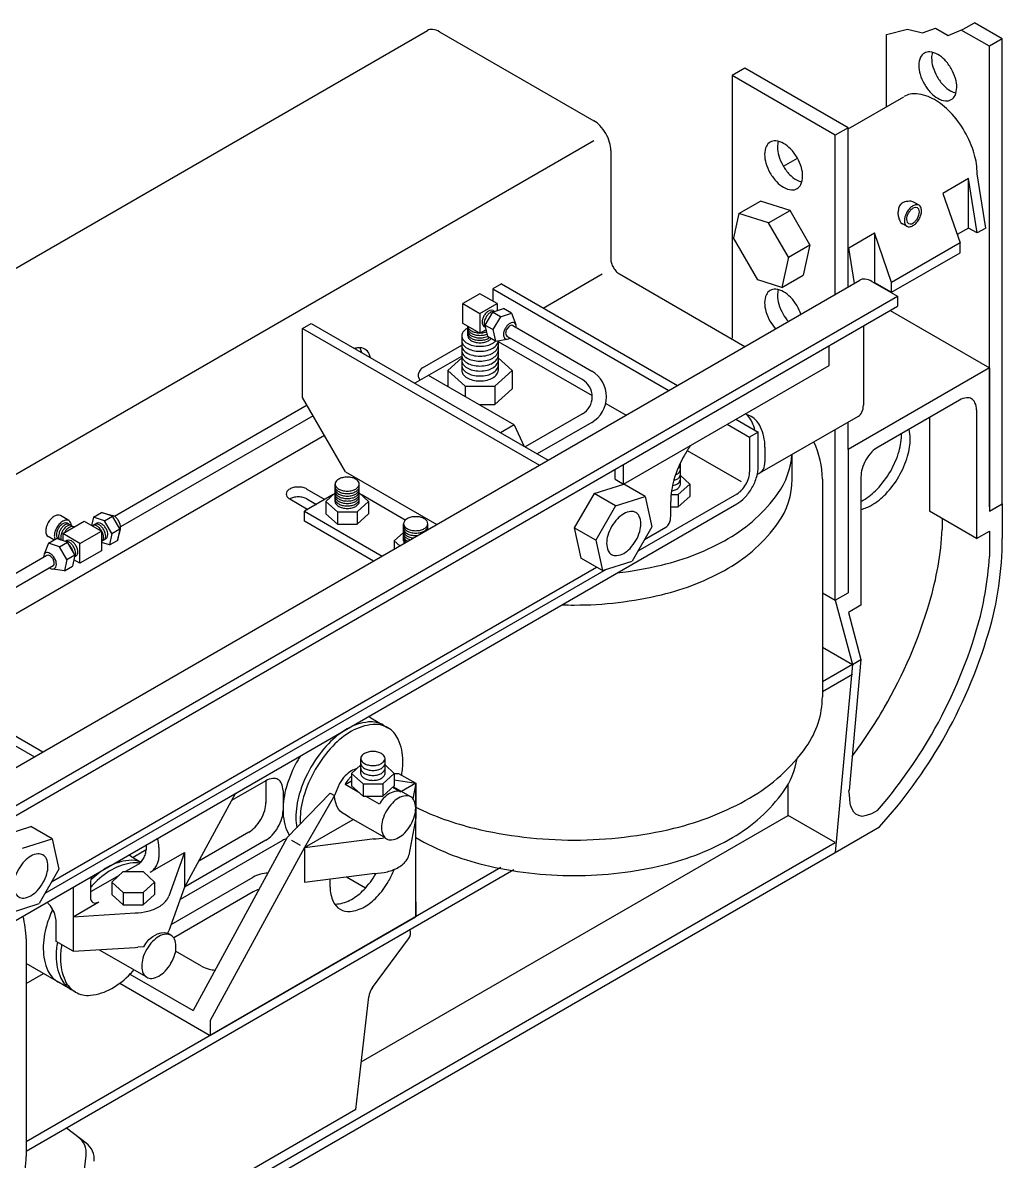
# Model space of a CAD drawing. Header units: feet. Extents: x 3 to 126, y 7 to 91.
# Drawn here: x 71.32 to 96.09, y 61.91 to 90.7 of the extents above; entities that cross this region are included whole.
import ezdxf

# ---------------------------------------------------------------- set-up
doc = ezdxf.new("R2010")
doc.units = ezdxf.units.FT
doc.header["$LTSCALE"] = 3
doc.header["$MEASUREMENT"] = 0
doc.layers.add('NOTES', color=1, linetype='CONTINUOUS')
doc.layers.add('SUSPENSION', color=3, linetype='CONTINUOUS')

msp = doc.modelspace()

# ---------------------------------------------------------------- linework, layer by layer
at = {"layer": 'NOTES'}
for p, q in [((83.715, 83.039), (85.707, 81.889)), ((83.562, 82.774), (85.47, 81.672)), ((78.509, 81.023), (73.642, 78.213)), ((78.662, 80.758), (73.795, 77.948)), ((85.47, 80.806), (84.022, 79.97)), ((85.707, 80.59), (84.329, 79.794)), ((71.933, 77.226), (67.58, 74.713)), ((72.086, 76.961), (67.886, 74.537))]:
    msp.add_line(p, q, dxfattribs=at)
for points in [[(83.562, 82.95), (83.538, 82.894, 0.072341), (83.53, 82.844, 0.106617), (83.54, 82.798), (83.562, 82.774)], [(83.715, 83.039), (83.684, 83.046, 0.106617), (83.639, 83.031, 0.072341), (83.599, 83), (83.562, 82.95)], [(72.086, 77.138), (72.049, 77.188, 0.072341), (72.009, 77.219, 0.106617), (71.964, 77.233), (71.933, 77.226)], [(72.086, 76.961), (72.108, 76.985, 0.106617), (72.118, 77.031, 0.072341), (72.11, 77.081), (72.086, 77.138)]]:
    msp.add_lwpolyline(points, format="xyb", dxfattribs=at)
for centre, radius in [((85.332, 81.239), 0.75), ((85.22, 81.239), 0.5)]:
    msp.add_arc(centre, radius, 300, 60, dxfattribs=at)
at = {"layer": 'SUSPENSION'}
for p, q in [((95.1, 90.531), (95.384, 90.695)), ((96.088, 90.289), (95.384, 90.695)), ((53.408, 74.249), (81.554, 90.499)), ((81.86, 90.469), (85.757, 88.219)), ((93.165, 90.399), (93.693, 90.531)), ((93.165, 88.576), (93.165, 90.399)), ((93.693, 90.531), (94.072, 90.438)), ((94.072, 90.438), (94.397, 90.562)), ((94.397, 90.562), (94.722, 90.375)), ((94.722, 90.375), (95.1, 90.531)), ((95.763, 90.101), (95.053, 90.512)), ((96.088, 90.289), (95.763, 90.101)), ((95.763, 78.453), (95.763, 90.101)), ((96.088, 78.531), (96.088, 90.289)), ((89.58, 89.546), (89.255, 89.359)), ((92.191, 88.039), (89.58, 89.546)), ((91.866, 87.851), (89.255, 89.359)), ((89.255, 89.359), (89.255, 82.719)), ((92.191, 88.013), (93.599, 88.826)), ((92.191, 88.039), (91.866, 87.851)), ((91.866, 83.828), (91.866, 87.851)), ((92.191, 84.015), (92.191, 88.039)), ((58.369, 71.906), (85.757, 87.719)), ((86.19, 87.469), (86.19, 84.719)), ((90.553, 87.068), (90.908, 87.272)), ((95.238, 86.755), (94.588, 86.38)), ((95.454, 85.38), (95.238, 86.755)), ((95.238, 85.505), (95.238, 86.755)), ((95.671, 85.505), (95.454, 86.88)), ((94.588, 86.38), (95.021, 85.13)), ((89.43, 85.875), (89.972, 86.188)), ((90.722, 85.948), (89.972, 86.188)), ((93.984, 86.082), (93.875, 86.145)), ((89.43, 85.875), (89.295, 85.254)), ((90.181, 85.636), (89.43, 85.875)), ((90.181, 85.636), (90.722, 85.948)), ((91.222, 85.082), (90.722, 85.948)), ((90.681, 84.77), (90.181, 85.636)), ((93.678, 85.552), (93.569, 85.614)), ((95.238, 85.505), (94.949, 85.338)), ((95.454, 85.38), (95.238, 85.505)), ((95.671, 85.505), (95.454, 85.38)), ((89.907, 84.193), (89.295, 85.254)), ((92.207, 85.005), (92.856, 85.38)), ((93.289, 84.13), (92.856, 85.38)), ((92.856, 85.38), (92.856, 84.13)), ((90.681, 84.77), (91.222, 85.082)), ((91.222, 85.082), (91.054, 84.312)), ((92.348, 84.106), (92.207, 85.005)), ((95.021, 85.13), (93.289, 84.13)), ((95.021, 84.88), (95.021, 85.13)), ((90.681, 84.77), (90.513, 84)), ((93.289, 83.88), (95.021, 84.88)), ((84.482, 83.482), (85.974, 84.344)), ((86.407, 84.344), (89.583, 82.51)), ((64.342, 67.937), (92.488, 84.187)), ((83.422, 84.094), (83.206, 83.969)), ((83.422, 84.094), (87.875, 81.523)), ((90.513, 84), (89.907, 84.193)), ((90.513, 84), (91.054, 84.312)), ((92.794, 84.156), (93.443, 83.781)), ((92.856, 84.13), (93.289, 83.88)), ((93.289, 83.88), (93.289, 84.13)), ((65.298, 67.531), (93.443, 83.781)), ((82.881, 83.844), (82.448, 83.594)), ((83.314, 83.594), (82.881, 83.844)), ((83.206, 83.969), (83.206, 83.663)), ((83.206, 83.969), (87.658, 81.398)), ((93.443, 83.781), (93.443, 83.531)), ((65.298, 67.281), (93.443, 83.531)), ((82.448, 83.594), (82.881, 83.344)), ((82.448, 83.094), (82.448, 83.594)), ((82.881, 83.344), (83.314, 83.594)), ((83.314, 83.594), (83.314, 83.417)), ((82.881, 83.344), (82.881, 82.844)), ((83.195, 83.379), (83.007, 83.054)), ((83.195, 83.379), (83.476, 83.469)), ((83.398, 83.262), (83.195, 83.379)), ((83.398, 83.262), (83.21, 82.937)), ((83.212, 83.418), (83.249, 83.396)), ((83.398, 83.262), (83.679, 83.352)), ((83.679, 83.352), (83.476, 83.469)), ((83.679, 83.352), (83.786, 83.069)), ((93.25, 83.42), (95.763, 81.969)), ((78.396, 82.969), (78.613, 83.094)), ((78.396, 82.969), (84.387, 79.51)), ((78.396, 81.219), (78.396, 82.969)), ((78.613, 83.094), (84.604, 79.635)), ((82.881, 82.844), (82.448, 83.094)), ((82.575, 82.781), (82.575, 83.021)), ((82.881, 82.844), (83.034, 82.932)), ((82.983, 83.02), (83.02, 82.999)), ((83.21, 82.937), (83.007, 83.054)), ((83.007, 83.054), (83.07, 82.766)), ((83.21, 82.937), (83.273, 82.648)), ((92.577, 83.031), (92.577, 81.031)), ((82.422, 82.781), (82.422, 81.906)), ((83.273, 82.648), (83.07, 82.766)), ((83.273, 82.648), (83.571, 82.697)), ((83.34, 82.651), (83.34, 81.906)), ((83.34, 82.641), (85.719, 81.268)), ((81.427, 81.969), (82.422, 82.543)), ((91.711, 82.031), (91.711, 82.531)), ((82.411, 82.26), (81.234, 81.58)), ((82.069, 81.906), (82.422, 82.227)), ((83.693, 81.906), (83.34, 82.227)), ((83.747, 80.531), (81.582, 81.781)), ((82.069, 81.906), (82.069, 81.5)), ((82.506, 81.509), (82.069, 81.906)), ((83.256, 81.509), (83.693, 81.906)), ((83.693, 81.906), (83.693, 81.438)), ((86.515, 79.031), (91.711, 82.031)), ((95.763, 81.969), (92.191, 79.906)), ((95.763, 81.969), (95.763, 78.344)), ((82.506, 81.509), (83.256, 81.509)), ((82.506, 81.509), (82.506, 81.248)), ((83.256, 81.509), (83.256, 81.04)), ((79.479, 79.344), (78.396, 81.219)), ((83.256, 81.04), (83.693, 81.438)), ((82.866, 81.04), (83.256, 81.04)), ((86.063, 81.069), (86.576, 80.773)), ((95.005, 81.156), (92.948, 79.969)), ((95.438, 80.906), (95.438, 77.656)), ((89.353, 80.67), (89.917, 80.344)), ((89.96, 79.313), (92.451, 80.751)), ((92.191, 79.906), (92.191, 80.601)), ((94.248, 80.719), (94.248, 78.344)), ((83.747, 80.531), (83.399, 80.33)), ((83.747, 80.531), (83.995, 79.986)), ((89.136, 80.545), (89.701, 80.219)), ((89.917, 80.344), (89.701, 80.219)), ((89.917, 79.469), (89.917, 80.344)), ((91.866, 76.094), (91.866, 80.413)), ((78.949, 80.261), (68.46, 74.205)), ((89.701, 80.219), (89.701, 79.344)), ((88.123, 79.88), (89.484, 79.094)), ((90.088, 79.969), (90.088, 79.594)), ((90.774, 79.156), (90.774, 79.783)), ((92.191, 79.906), (92.191, 76.281)), ((86.515, 79.031), (86.515, 79.531)), ((87.95, 79.031), (87.95, 79.569)), ((79.479, 79.344), (81.789, 78.01)), ((86.299, 79.156), (86.299, 79.406)), ((86.299, 79.156), (86.515, 79.031)), ((88.185, 79.031), (87.95, 79.245)), ((91.539, 79.156), (91.539, 73.656)), ((92.515, 79.219), (92.515, 75.969)), ((78.505, 78.906), (78.961, 78.643)), ((79.219, 78.594), (79.219, 79.031)), ((79.831, 78.594), (79.831, 79.031)), ((85.767, 78.792), (86.518, 79.031)), ((87.059, 78.719), (86.518, 79.031)), ((87.894, 78.766), (88.185, 79.031)), ((88.185, 79.031), (88.185, 78.719)), ((78.071, 78.656), (78.528, 78.393)), ((78.505, 78.656), (78.744, 78.518)), ((78.984, 78.594), (79.219, 78.808)), ((79.275, 78.329), (78.984, 78.594)), ((78.984, 78.594), (78.984, 78.281)), ((79.775, 78.329), (80.066, 78.594)), ((80.066, 78.594), (79.831, 78.808)), ((80.066, 78.594), (80.066, 78.281)), ((85.767, 78.792), (85.267, 77.926)), ((86.308, 78.479), (85.767, 78.792)), ((86.308, 78.479), (87.059, 78.719)), ((89.376, 78.781), (86.873, 77.336)), ((87.059, 78.719), (87.227, 77.949)), ((87.706, 78.219), (87.706, 78.594)), ((87.714, 78.766), (87.894, 78.766)), ((87.894, 78.766), (87.894, 78.454)), ((87.894, 78.454), (88.185, 78.719)), ((73.105, 78.195), (73.308, 78.312)), ((73.59, 78.223), (73.308, 78.312)), ((73.308, 78.312), (73.588, 78.237)), ((79.275, 78.329), (79.275, 78.016)), ((79.275, 78.329), (79.775, 78.329)), ((79.775, 78.329), (79.775, 78.016)), ((86.308, 78.479), (85.808, 77.613)), ((87.706, 78.454), (87.894, 78.454)), ((95.438, 77.656), (94.248, 78.344)), ((95.763, 78.344), (96.088, 78.531)), ((96.088, 78.531), (96.088, 77.656)), ((72.487, 78.109), (72.271, 78.234)), ((72.334, 77.781), (72.875, 78.094)), ((72.449, 78.043), (72.618, 77.945)), ((72.875, 78.094), (73.308, 77.844)), ((73.105, 78.195), (73.06, 77.987)), ((73.194, 78.043), (73.079, 77.976)), ((73.387, 78.106), (73.105, 78.195)), ((73.387, 78.106), (73.59, 78.223)), ((73.574, 77.781), (73.387, 78.106)), ((73.777, 77.898), (73.59, 78.223)), ((79.275, 78.016), (78.984, 78.281)), ((79.275, 78.016), (79.775, 78.016)), ((79.775, 78.016), (80.066, 78.281)), ((80.951, 77.594), (80.951, 78.031)), ((81.563, 77.879), (81.563, 78.031)), ((94.572, 78.156), (94.572, 77.89)), ((72.767, 77.531), (72.334, 77.781)), ((72.334, 77.781), (72.334, 77.604)), ((72.767, 77.531), (73.308, 77.844)), ((73.308, 77.844), (73.308, 77.344)), ((73.574, 77.781), (73.511, 77.492)), ((73.574, 77.781), (73.777, 77.898)), ((73.777, 77.898), (73.714, 77.609)), ((73.714, 77.609), (73.79, 77.895)), ((80.716, 77.594), (80.951, 77.808)), ((85.267, 77.926), (85.435, 77.156)), ((85.808, 77.613), (85.267, 77.926)), ((87.227, 77.949), (86.727, 77.083)), ((87.041, 77.628), (87.582, 77.94)), ((95.438, 77.656), (95.763, 77.844)), ((95.763, 77.844), (95.763, 77.202)), ((71.969, 77.539), (71.862, 77.257)), ((72.108, 77.621), (71.964, 77.704)), ((71.969, 77.539), (72.172, 77.656)), ((72.25, 77.449), (71.969, 77.539)), ((72.453, 77.567), (72.172, 77.656)), ((72.196, 77.67), (72.281, 77.621)), ((72.25, 77.449), (72.453, 77.567)), ((72.438, 77.125), (72.25, 77.449)), ((72.436, 77.605), (72.399, 77.584)), ((72.641, 77.242), (72.453, 77.567)), ((72.767, 77.031), (72.767, 77.531)), ((73.423, 77.645), (73.308, 77.579)), ((73.511, 77.492), (73.308, 77.557)), ((73.511, 77.492), (73.714, 77.609)), ((80.716, 77.594), (80.716, 77.39)), ((80.853, 77.469), (80.716, 77.594)), ((85.808, 77.613), (85.976, 76.844)), ((72.438, 77.125), (72.641, 77.242)), ((72.641, 77.242), (72.578, 76.953)), ((72.665, 77.207), (72.628, 77.186)), ((73.308, 77.344), (72.767, 77.031)), ((85.976, 76.844), (85.435, 77.156)), ((86.075, 76.875), (71.88, 68.68)), ((72.048, 68.972), (85.83, 76.928)), ((72.375, 76.836), (72.077, 76.885)), ((72.438, 77.125), (72.375, 76.836)), ((72.375, 76.836), (72.578, 76.953)), ((72.767, 77.031), (72.614, 77.12)), ((85.976, 76.844), (86.727, 77.083)), ((91.539, 76.282), (91.866, 76.094)), ((91.866, 76.094), (92.191, 76.281)), ((91.866, 76.094), (92.299, 74.469)), ((65.839, 75.719), (71.83, 72.26)), ((92.515, 75.969), (92.198, 75.785)), ((92.198, 75.785), (92.515, 74.594)), ((65.622, 75.594), (71.613, 72.135)), ((91.539, 74.907), (92.299, 74.469)), ((92.515, 74.594), (92.214, 71.284)), ((92.299, 74.469), (92.515, 74.594)), ((92.299, 74.469), (91.539, 74.03)), ((92.299, 74.469), (91.866, 69.719)), ((92.299, 74.219), (91.539, 73.78)), ((80.119, 73.122), (80.063, 73.154)), ((80.119, 73.122), (80.063, 73.154)), ((80.119, 73.122), (80.552, 72.872)), ((79.868, 71.719), (79.868, 72.094)), ((80.481, 71.719), (80.481, 72.094)), ((79.633, 71.719), (79.868, 71.933)), ((79.633, 71.719), (79.633, 71.406)), ((79.925, 71.454), (79.633, 71.719)), ((80.425, 71.454), (80.716, 71.719)), ((80.716, 71.719), (80.481, 71.933)), ((80.716, 71.719), (80.824, 71.719)), ((80.716, 71.719), (80.716, 71.406)), ((80.824, 71.719), (81.257, 71.469)), ((77.468, 71.531), (76.602, 71.031)), ((77.468, 71.531), (77.468, 70.977)), ((79.327, 71.458), (79.2, 71.156)), ((79.471, 71.438), (79.633, 71.531)), ((79.821, 71.235), (79.471, 71.438)), ((79.925, 71.141), (79.633, 71.406)), ((79.925, 71.454), (80.425, 71.454)), ((79.925, 71.454), (79.925, 71.141)), ((80.425, 71.454), (80.425, 71.141)), ((80.425, 71.141), (80.716, 71.406)), ((80.716, 71.554), (81.257, 71.469)), ((81.257, 71.469), (80.895, 71.26)), ((81.257, 71.469), (81.186, 71.077)), ((81.257, 71.469), (81.257, 70.594)), ((81.257, 68.094), (81.257, 71.469)), ((90.675, 70.656), (90.675, 71.445)), ((76.701, 71.214), (75.411, 68.844)), ((77.901, 71.281), (77.901, 70.781)), ((79.092, 71.219), (78.01, 70.094)), ((79.2, 71.156), (78.443, 69.844)), ((79.092, 71.219), (79.2, 71.156)), ((79.925, 71.141), (80.425, 71.141)), ((80.337, 70.938), (79.984, 71.141)), ((80.674, 71.368), (80.878, 71.25)), ((81.13, 71.124), (80.687, 71.38)), ((81.13, 71.124), (80.687, 71.38)), ((78.443, 69.844), (79.676, 70.556)), ((80.478, 70.093), (79.676, 70.556)), ((79.881, 64.424), (90.675, 70.656)), ((81.257, 70.594), (81.087, 69.65)), ((90.675, 70.656), (90.675, 70.656)), ((91.866, 69.969), (90.675, 70.656)), ((70.927, 70.184), (71.524, 70.375)), ((72.066, 70.062), (71.524, 70.375)), ((77.035, 70.232), (75.769, 69.501)), ((91.866, 69.719), (92.985, 70.365)), ((61.122, 52.219), (91.866, 69.969)), ((71.315, 69.823), (72.066, 70.062)), ((72.066, 70.062), (72.234, 69.293)), ((77.888, 70.024), (75.298, 68.528)), ((77.468, 70.031), (75.411, 68.844)), ((78.01, 70.094), (75.628, 65.719)), ((78.118, 70.031), (78.118, 70.031)), ((78.118, 70.031), (78.334, 69.906)), ((78.443, 69.844), (80.223, 70.068)), ((61.122, 51.969), (91.866, 69.719)), ((74.437, 69.781), (74.112, 69.594)), ((74.437, 69.906), (74.437, 69.781)), ((74.545, 69.219), (75.411, 69.719)), ((74.762, 69.844), (74.762, 69.594)), ((75.411, 69.719), (75.013, 68.615)), ((75.411, 69.719), (75.411, 68.844)), ((78.443, 69.844), (76.061, 65.469)), ((78.443, 69.844), (78.443, 68.969)), ((74.221, 69.406), (73.922, 69.234)), ((74.057, 69.622), (74.001, 69.654)), ((74.057, 69.622), (74.308, 69.477)), ((83.406, 69.335), (71.404, 62.405)), ((83.741, 69.278), (71.404, 62.155)), ((72.234, 69.293), (71.734, 68.427)), ((73.759, 69.14), (73.03, 68.719)), ((73.571, 68.969), (73.862, 69.234)), ((73.862, 69.234), (74.362, 69.234)), ((74.654, 68.969), (74.362, 69.234)), ((75.07, 67.896), (77.144, 69.094)), ((78.443, 68.969), (80.223, 69.193)), ((79.509, 69.103), (79.99, 68.825)), ((72.597, 68.844), (72.597, 67.219)), ((73.03, 68.844), (73.03, 68.594)), ((73.571, 68.969), (73.571, 68.656)), ((73.862, 68.704), (73.571, 68.969)), ((74.362, 68.704), (74.654, 68.969)), ((74.654, 68.969), (74.654, 68.656)), ((75.411, 68.844), (75.013, 67.74)), ((79.092, 68.844), (79.092, 69.051)), ((73.862, 68.391), (73.571, 68.656)), ((73.862, 68.704), (74.362, 68.704)), ((73.862, 68.704), (73.862, 68.391)), ((74.362, 68.704), (74.362, 68.391)), ((74.362, 68.391), (74.654, 68.656)), ((77.144, 68.719), (75.137, 67.56)), ((70.983, 68.187), (71.734, 68.427)), ((72.597, 68.094), (73.246, 68.469)), ((73.862, 68.391), (74.362, 68.391)), ((81.257, 68.469), (81.257, 68.094)), ((72.164, 67.469), (72.164, 67.969)), ((72.597, 68.094), (74.165, 68.189)), ((76.061, 65.094), (81.257, 68.094)), ((75.068, 67.624), (74.982, 67.674)), ((71.404, 67.531), (71.404, 62.031)), ((72.597, 67.219), (72.164, 67.469)), ((80.166, 66.307), (81.078, 67.536)), ((72.597, 67.219), (74.165, 67.314)), ((74.456, 66.563), (73.265, 67.251)), ((74.165, 67.314), (74.232, 67.323)), ((74.381, 67.331), (74.232, 67.323)), ((75.844, 66.844), (75.185, 67.225)), ((72.221, 66.439), (71.404, 66.911)), ((71.404, 66.405), (71.842, 66.658)), ((74.031, 66.641), (75.628, 65.719)), ((72.653, 66.19), (72.22, 66.44)), ((73.774, 66.414), (76.061, 65.094)), ((79.742, 63.219), (80.07, 66.066)), ((76.061, 65.469), (76.061, 65.094)), ((79.742, 63.219), (72.813, 59.219)), ((72.926, 62.371), (72.424, 62.744)), ((72.613, 59.368), (72.924, 62.061))]:
    msp.add_line(p, q, dxfattribs=at)
for points in [[(81.86, 90.469, 0.106617), (81.681, 90.526, 0.156851), (81.554, 90.499, 0.156851)], [(94.323, 89.948, 0.073411), (94.302, 89.805, 0.072341), (94.334, 89.584, 0.058752), (94.442, 89.331, 0.058752)], [(94.442, 89.331, 0.058752), (94.607, 89.111, 0.072341), (94.782, 88.973, 0.073411), (94.917, 88.919, 0.156851)], [(95.454, 86.88, 0.072341), (95.382, 87.378, 0.058752), (95.137, 87.947, 0.058752), (94.767, 88.443, 0.072341), (94.372, 88.755, 0.106617), (93.923, 88.899, 0.156851), (93.606, 88.83, 0.156851)], [(86.19, 87.469, 0.072341), (86.161, 87.668, 0.058752), (86.064, 87.896, 0.058752), (85.916, 88.094, 0.072341), (85.757, 88.219, 0.106617)], [(90.426, 87.698, 0.073411), (90.405, 87.555, 0.072341), (90.437, 87.334, 0.058752), (90.545, 87.081, 0.058752)], [(90.545, 87.081, 0.058752), (90.71, 86.861, 0.072341), (90.885, 86.723, 0.073411), (91.02, 86.669, 0.156851)], [(86.19, 84.719, 0.072341), (86.205, 84.619, 0.058752), (86.254, 84.505, 0.058752)], [(86.254, 84.505, 0.058752), (86.328, 84.406, 0.072341), (86.407, 84.344, 0.106617)], [(92.794, 84.156, 0.106617), (92.615, 84.214, 0.156851), (92.488, 84.187, 0.156851)], [(90.996, 83.325, 0.049476), (90.9, 83.536, 0.058752), (90.736, 83.756, 0.072341), (90.56, 83.895, 0.106617), (90.361, 83.959, 0.156851), (90.221, 83.929, 0.156851), (90.124, 83.822, 0.106617), (90.08, 83.617, 0.072341), (90.112, 83.396, 0.058752), (90.221, 83.144, 0.058752)], [(90.426, 83.948, 0.073411), (90.405, 83.805, 0.072341), (90.437, 83.584, 0.058752), (90.545, 83.331, 0.058752)], [(82.983, 83.285, 0.058752), (82.946, 83.2, 0.072341), (82.935, 83.125, 0.106617), (82.95, 83.056), (82.983, 83.02)], [(83.212, 83.418), (83.165, 83.428, 0.106617), (83.097, 83.406, 0.072341), (83.038, 83.359, 0.058752), (82.983, 83.285, 0.058752)], [(83.037, 83.254, 0.058752), (83, 83.169, 0.072341), (82.989, 83.094, 0.106617), (83.004, 83.025), (83.017, 83.011)], [(83.238, 83.393), (83.219, 83.397, 0.106617), (83.152, 83.375, 0.072341), (83.092, 83.328, 0.058752), (83.037, 83.254, 0.058752)], [(90.545, 83.331, 0.049476), (90.68, 83.143, 0.072341)], [(82.575, 82.979, 0.010101), (82.556, 82.969, 0.106617), (82.451, 82.874, 0.156851), (82.422, 82.781, 0.156851), (82.451, 82.689, 0.106617), (82.556, 82.594, 0.072341), (82.697, 82.538, 0.058752), (82.881, 82.516, 0.058752), (83.065, 82.538, 0.072341), (83.206, 82.594, 0.065377), (83.275, 82.647, 0.156851)], [(82.575, 83.02, 0.13017), (82.595, 82.969, 0.106617), (82.664, 82.906, 0.072341), (82.758, 82.869, 0.049654), (82.862, 82.855, 0.009072)], [(82.575, 82.969, 0.156851), (82.595, 82.907, 0.106617), (82.664, 82.844, 0.072341), (82.758, 82.806, 0.058752), (82.881, 82.792, 0.058752), (83.004, 82.806, 0.040469), (83.058, 82.824, 0.106617)], [(82.575, 82.906, 0.156851), (82.595, 82.844, 0.106617), (82.664, 82.781, 0.072341), (82.758, 82.744, 0.058752), (82.881, 82.729, 0.058752), (83.004, 82.744, 0.05021), (83.07, 82.767, 0.106617)], [(83.801, 82.989, 0.010101), (83.801, 83, 0.106617), (83.786, 83.069, 0.156851), (83.754, 83.105, 0.156851), (83.706, 83.115, 0.106617), (83.639, 83.094, 0.072341), (83.579, 83.047, 0.058752), (83.524, 82.973, 0.058752), (83.487, 82.887, 0.072341), (83.476, 82.813, 0.106617), (83.491, 82.743, 0.156851), (83.524, 82.707, 0.156851), (83.571, 82.697, 0.106617), (83.639, 82.719, 0.010101), (83.648, 82.724, 0.058752)], [(90.221, 83.144, 0.049476), (90.356, 82.956, 0.072341)], [(82.422, 82.656, 0.156851), (82.451, 82.564, 0.106617), (82.556, 82.469, 0.072341), (82.697, 82.413, 0.058752), (82.881, 82.391, 0.058752), (83.065, 82.413, 0.072341), (83.206, 82.469, 0.106617), (83.31, 82.564, 0.156851), (83.34, 82.656, 0.156851)], [(82.575, 82.844, 0.156851), (82.595, 82.782, 0.106617), (82.664, 82.719, 0.072341), (82.758, 82.681, 0.058752), (82.881, 82.667, 0.058752), (83.004, 82.681, 0.072341), (83.097, 82.719, 0.033772), (83.122, 82.736, 0.156851)], [(82.575, 82.781, 0.156851), (82.595, 82.719, 0.106617), (82.664, 82.656, 0.072341), (82.758, 82.619, 0.058752), (82.881, 82.604, 0.058752), (83.004, 82.619, 0.072341), (83.097, 82.656, 0.09695), (83.162, 82.713, 0.156851)], [(82.9, 82.855, 0.049654), (83.004, 82.869, 0.030805), (83.045, 82.882, 0.106617)], [(80.112, 82.228, 0.04545), (80.079, 82.324, 0.156851), (79.97, 82.444, 0.156851), (79.811, 82.478, 0.04545), (79.712, 82.459, 0.072341)], [(79.895, 82.353, 0.04545), (79.862, 82.449, 0.032716), (79.846, 82.48, 0.156851)], [(82.422, 82.531, 0.156851), (82.451, 82.439, 0.106617), (82.556, 82.344, 0.072341), (82.697, 82.288, 0.058752), (82.881, 82.266, 0.058752), (83.065, 82.288, 0.072341), (83.206, 82.344, 0.106617), (83.31, 82.439, 0.156851), (83.34, 82.531, 0.156851)], [(82.422, 82.406, 0.156851), (82.451, 82.314, 0.106617), (82.556, 82.219, 0.072341), (82.697, 82.163, 0.058752), (82.881, 82.141, 0.058752), (83.065, 82.163, 0.072341), (83.206, 82.219, 0.106617), (83.31, 82.314, 0.156851), (83.34, 82.406, 0.156851)], [(82.422, 82.281, 0.156851), (82.451, 82.189, 0.106617), (82.556, 82.094, 0.072341), (82.697, 82.038, 0.058752), (82.881, 82.016, 0.058752), (83.065, 82.038, 0.072341), (83.206, 82.094, 0.106617), (83.31, 82.189, 0.156851), (83.34, 82.281, 0.156851)], [(82.422, 82.156, 0.156851), (82.451, 82.064, 0.106617), (82.556, 81.969, 0.072341), (82.697, 81.913, 0.058752), (82.881, 81.891, 0.058752), (83.065, 81.913, 0.072341), (83.206, 81.969, 0.106617), (83.31, 82.064, 0.156851), (83.34, 82.156, 0.156851)], [(81.351, 81.888), (81.326, 81.831, 0.072341), (81.319, 81.781, 0.106617)], [(81.319, 81.781, 0.072341), (81.326, 81.731), (81.351, 81.675)], [(81.427, 81.969, 0.072341), (81.388, 81.938), (81.351, 81.888)], [(82.422, 82.031, 0.156851), (82.451, 81.939, 0.106617), (82.556, 81.844, 0.072341), (82.697, 81.788, 0.058752), (82.881, 81.766, 0.058752), (83.065, 81.788, 0.072341), (83.206, 81.844, 0.106617), (83.31, 81.939, 0.156851), (83.34, 82.031, 0.156851)], [(82.422, 81.906, 0.156851), (82.451, 81.814, 0.106617), (82.556, 81.719, 0.072341), (82.697, 81.663, 0.058752), (82.881, 81.641, 0.058752), (83.065, 81.663, 0.072341), (83.206, 81.719, 0.106617), (83.31, 81.814, 0.156851), (83.34, 81.906, 0.000107), (83.34, 81.906, 0.106617)], [(82.422, 81.906, 0.156851), (82.451, 81.814, 0.106617), (82.556, 81.719, 0.072341), (82.697, 81.663, 0.058752), (82.881, 81.641, 0.058752), (83.065, 81.663, 0.072341), (83.206, 81.719, 0.106617), (83.31, 81.814, 0.156851), (83.34, 81.906, 0.156851)], [(81.351, 81.675), (81.365, 81.656, 0.072341)], [(95.438, 80.906, 0.106617), (95.399, 81.09, 0.156851), (95.311, 81.187, 0.156851), (95.185, 81.214, 0.106617), (95.005, 81.156, 0.072341)], [(92.451, 80.751, 0.156851), (92.538, 80.847, 0.106617), (92.577, 81.031, 0.072341)], [(90.088, 79.969, 0.106617), (89.978, 80.475, 0.156851), (89.739, 80.74, 0.072714), (89.582, 80.802, 0.106617)], [(89.834, 80.392, 0.045024), (89.762, 80.6, 0.101882), (89.624, 80.79, 0.156851)], [(92.515, 78.392, 0.072803), (92.786, 78.5, 0.072341), (93.142, 78.781, 0.058752), (93.475, 79.227, 0.058752), (93.695, 79.739, 0.072341), (93.76, 80.188, 0.05881), (93.733, 80.422, 0.156851)], [(92.515, 78.596, 0.015283), (92.57, 78.625, 0.072341), (92.925, 78.906, 0.058752), (93.259, 79.352, 0.058752), (93.479, 79.864, 0.072341), (93.544, 80.313, 0.106617)], [(91.539, 79.156, 0.112884), (91.323, 80.1, 0.091558)], [(86.355, 76.787, 0.029913), (87.475, 76.985, 0.072341), (89.16, 77.656, 0.106617), (90.416, 78.795, 0.139985), (90.77, 79.78, 0.156851)], [(88.055, 79.767, 0.058752), (87.786, 79.142, 0.072341), (87.706, 78.594, 0.106617)], [(88.212, 80.011, 0.024948), (88.055, 79.767, 0.058752)], [(92.948, 79.969, 0.072341), (92.79, 79.844, 0.058752), (92.642, 79.646, 0.058752)], [(87.885, 79.423, 0.073349), (87.93, 79.469, 0.156851), (87.95, 79.531, 0.156851)], [(89.376, 78.531, 0.072341), (89.574, 78.687, 0.058752), (89.759, 78.935, 0.058752), (89.881, 79.22, 0.072341), (89.917, 79.469, 0.106617)], [(89.899, 79.29, 0.078716), (89.961, 79.313, 0.156851), (90.048, 79.41, 0.106617), (90.088, 79.594, 0.072341)], [(92.642, 79.646, 0.058752), (92.544, 79.418, 0.072341), (92.515, 79.219, 0.106617)], [(84.956, 75.979, 0.008059), (85.263, 75.974, 0.058752), (87.475, 76.235, 0.072341), (89.16, 76.906, 0.106617), (90.416, 78.045, 0.156851), (90.774, 79.156, 0.049526)], [(87.747, 78.99, 0.009606), (87.767, 78.994, 0.072341), (87.861, 79.031, 0.106617), (87.93, 79.094, 0.156851), (87.95, 79.156, 0.156851)], [(87.78, 79.122, 0.062682), (87.861, 79.156, 0.106617), (87.93, 79.219, 0.156851), (87.95, 79.281, 0.156851)], [(87.825, 79.263, 0.028728), (87.861, 79.281, 0.106617), (87.93, 79.344, 0.156851), (87.95, 79.406, 0.156851)], [(89.376, 78.781, 0.072341), (89.495, 78.875, 0.058752), (89.606, 79.024, 0.058752), (89.679, 79.194, 0.072341), (89.701, 79.344, 0.106617)], [(78.288, 78.958, 0.058752), (78.165, 78.944, 0.072341), (78.071, 78.906, 0.106617), (78.002, 78.843, 0.156851), (77.982, 78.781, 0.156851), (78.002, 78.719, 0.106617), (78.071, 78.656, 0.072341)], [(78.505, 78.906, 0.072341), (78.411, 78.944, 0.058752), (78.288, 78.958, 0.058752)], [(79.219, 78.969, 0.156851), (79.239, 78.907, 0.106617), (79.309, 78.844, 0.072341), (79.402, 78.806, 0.058752), (79.525, 78.792, 0.058752), (79.648, 78.806, 0.072341), (79.742, 78.844, 0.106617), (79.811, 78.907, 0.156851), (79.831, 78.969, 0.156851)], [(79.219, 78.906, 0.156851), (79.239, 78.844, 0.106617), (79.309, 78.781, 0.072341), (79.402, 78.744, 0.058752), (79.525, 78.729, 0.058752), (79.648, 78.744, 0.072341), (79.742, 78.781, 0.106617), (79.811, 78.844, 0.156851), (79.831, 78.906, 0.156851)], [(87.725, 78.861, 0.020445), (87.767, 78.869, 0.072341), (87.861, 78.906, 0.106617), (87.93, 78.969, 0.156851), (87.95, 79.031, 0.156851)], [(78.288, 78.708, 0.058752), (78.165, 78.694, 0.072341), (78.071, 78.656, 0.106617)], [(78.505, 78.656, 0.072341), (78.411, 78.694, 0.058752), (78.288, 78.708, 0.058752)], [(79.219, 78.844, 0.156851), (79.239, 78.782, 0.106617), (79.309, 78.719, 0.072341), (79.402, 78.681, 0.058752), (79.525, 78.667, 0.058752), (79.648, 78.681, 0.072341), (79.742, 78.719, 0.106617), (79.811, 78.782, 0.156851), (79.831, 78.844, 0.156851)], [(79.219, 78.781, 0.156851), (79.239, 78.719, 0.106617), (79.309, 78.656, 0.072341), (79.402, 78.619, 0.058752), (79.525, 78.604, 0.058752), (79.648, 78.619, 0.072341), (79.742, 78.656, 0.106617), (79.811, 78.719, 0.156851), (79.831, 78.781, 0.156851)], [(79.219, 78.719, 0.156851), (79.239, 78.657, 0.106617), (79.309, 78.594, 0.072341), (79.402, 78.556, 0.058752), (79.525, 78.542, 0.058752), (79.648, 78.556, 0.072341), (79.742, 78.594, 0.106617), (79.811, 78.657, 0.156851), (79.831, 78.719, 0.156851)], [(79.219, 78.656, 0.156851), (79.239, 78.594, 0.106617), (79.309, 78.531, 0.072341), (79.402, 78.494, 0.058752), (79.525, 78.479, 0.058752), (79.648, 78.494, 0.072341), (79.742, 78.531, 0.106617), (79.811, 78.594, 0.156851), (79.831, 78.656, 0.156851)], [(79.219, 78.594, 0.156851), (79.239, 78.532, 0.106617), (79.309, 78.469, 0.072341), (79.402, 78.431, 0.058752), (79.525, 78.417, 0.058752), (79.648, 78.431, 0.072341), (79.742, 78.469, 0.106617), (79.811, 78.532, 0.156851), (79.831, 78.594, 0.156851)], [(71.964, 78.057, 0.058752), (71.916, 77.943, 0.072341), (71.901, 77.844, 0.106617), (71.921, 77.752, 0.156851), (71.964, 77.704, 0.156851)], [(72.271, 78.234, 0.156851), (72.207, 78.248, 0.106617), (72.118, 78.219, 0.072341), (72.039, 78.156, 0.058752), (71.964, 78.057, 0.058752)], [(72.55, 77.991, 0.081976), (72.531, 78.061, 0.156851), (72.487, 78.109, 0.156851), (72.424, 78.123, 0.106617), (72.334, 78.094, 0.072341), (72.255, 78.031, 0.058752), (72.181, 77.932, 0.058752)], [(72.449, 78.043), (72.401, 78.053, 0.106617), (72.334, 78.031, 0.072341), (72.275, 77.984, 0.058752), (72.219, 77.91, 0.058752)], [(72.503, 78.011), (72.455, 78.022, 0.106617), (72.388, 78, 0.072341), (72.329, 77.953, 0.058752), (72.273, 77.879, 0.058752)], [(73.369, 77.614), (73.402, 77.65, 0.106617), (73.417, 77.719, 0.072341), (73.406, 77.794, 0.058752), (73.369, 77.879, 0.058752), (73.314, 77.953, 0.072341), (73.254, 78, 0.106617), (73.187, 78.022), (73.139, 78.011)], [(73.423, 77.645), (73.456, 77.681, 0.106617), (73.471, 77.75, 0.072341), (73.46, 77.825, 0.058752), (73.423, 77.91, 0.058752), (73.368, 77.984, 0.072341), (73.308, 78.031, 0.106617), (73.241, 78.053), (73.194, 78.043)], [(73.79, 77.895, 0.063553), (73.795, 77.937, 0.072341), (73.785, 78.012, 0.058752), (73.748, 78.098, 0.058752), (73.692, 78.172, 0.072341), (73.633, 78.219, 0.072194), (73.588, 78.237, 0.156851)], [(87.582, 77.94, 0.153527), (87.666, 78.035, 0.106617), (87.706, 78.219, 0.072339)], [(72.181, 77.932, 0.058752), (72.132, 77.818, 0.072341), (72.118, 77.719, 0.098417), (72.135, 77.633, 0.156851)], [(72.219, 77.91, 0.058752), (72.183, 77.825, 0.072341), (72.172, 77.75, 0.106617), (72.187, 77.681), (72.196, 77.67)], [(72.273, 77.879, 0.058752), (72.237, 77.794, 0.072341), (72.226, 77.719, 0.118306), (72.244, 77.643)], [(72.328, 77.848, 0.058752), (72.291, 77.762, 0.072341), (72.28, 77.687, 0.109445), (72.296, 77.617)], [(72.557, 77.98), (72.51, 77.99, 0.106617), (72.442, 77.969, 0.072341), (72.383, 77.922, 0.058752), (72.328, 77.848, 0.058752)], [(72.382, 77.816, 0.008059), (72.375, 77.805, 0.072341)], [(72.611, 77.949), (72.564, 77.959, 0.106617), (72.496, 77.937, 0.072341), (72.437, 77.891, 0.058752), (72.382, 77.816, 0.058752)], [(73.315, 77.582), (73.348, 77.618, 0.106617), (73.362, 77.687, 0.072341), (73.352, 77.762, 0.058752), (73.315, 77.848, 0.058752), (73.259, 77.922, 0.072341), (73.2, 77.969, 0.106617), (73.133, 77.99), (73.085, 77.98)], [(80.951, 77.969, 0.156851), (80.971, 77.907, 0.106617), (81.041, 77.844, 0.072341), (81.134, 77.806, 0.058752), (81.257, 77.792, 0.058752), (81.38, 77.806, 0.072341), (81.474, 77.844, 0.106617), (81.543, 77.907, 0.156851), (81.563, 77.969, 0.156851)], [(80.951, 77.906, 0.156851), (80.971, 77.844, 0.106617), (81.041, 77.781, 0.072341), (81.134, 77.744, 0.058752), (81.257, 77.729, 0.024065), (81.308, 77.732, 0.072341)], [(80.951, 77.844, 0.156851), (80.971, 77.782, 0.106617), (81.041, 77.719, 0.072341), (81.134, 77.681, 0.031941), (81.201, 77.67, 0.058752)], [(80.951, 77.781, 0.156851), (80.971, 77.719, 0.106617), (81.041, 77.656, 0.061172), (81.119, 77.623, 0.058752)], [(80.951, 77.719, 0.156851), (80.971, 77.657, 0.106617), (81.041, 77.594, 0.011707), (81.055, 77.586, 0.058752)], [(81.559, 77.877, 0.070069), (81.563, 77.906, 0.156851)], [(92.292, 72.147, 0.029833), (93.105, 73.378, 0.058752), (94.25, 76.041, 0.058234), (94.572, 77.89, 0.072341)], [(72.631, 77.198), (72.644, 77.212, 0.106617), (72.659, 77.281, 0.072341), (72.648, 77.356, 0.058752), (72.611, 77.441, 0.058752), (72.556, 77.516, 0.072341), (72.496, 77.562, 0.106617), (72.429, 77.584), (72.411, 77.58)], [(72.665, 77.207), (72.698, 77.243, 0.106617), (72.713, 77.312, 0.072341), (72.702, 77.387, 0.058752), (72.665, 77.473, 0.058752), (72.61, 77.547, 0.072341), (72.551, 77.594, 0.106617), (72.483, 77.615), (72.436, 77.605)], [(72.595, 77.321, 0.003817), (72.594, 77.325, 0.058752), (72.557, 77.41, 0.058752), (72.502, 77.484, 0.003817), (72.499, 77.487, 0.106617)], [(80.951, 77.656, 0.156851), (80.971, 77.594, 0.056902), (81.005, 77.557, 0.072341)], [(80.951, 77.594, 0.145758), (80.968, 77.536, 0.106617)], [(92.985, 70.365, 0.053063), (94.566, 72.535, 0.058752), (95.74, 75.264, 0.072341), (96.088, 77.656, 0.106617)], [(72, 76.912, 0.010101), (72.009, 76.906, 0.106617), (72.077, 76.885, 0.156851), (72.124, 76.895, 0.156851), (72.157, 76.931, 0.106617), (72.172, 77, 0.072341), (72.161, 77.075, 0.058752), (72.124, 77.16, 0.058752), (72.069, 77.234, 0.072341), (72.009, 77.281, 0.106617), (71.942, 77.303, 0.156851), (71.894, 77.293, 0.156851), (71.862, 77.257, 0.106617), (71.847, 77.187, 0.010101), (71.847, 77.177, 0.058752)], [(92.937, 70.782, 0.047451), (94.296, 72.691, 0.058752), (95.441, 75.353, 0.058234), (95.763, 77.202, 0.072341)], [(81.257, 70.863, 0.055168), (82.742, 70.33, 0.058752), (85.263, 70.032, 0.058752), (87.783, 70.33, 0.072341), (89.701, 71.094, 0.106617), (91.132, 72.39, 0.156851), (91.539, 73.656, 0.156851)], [(80.119, 73.122, 0.026147), (80.06, 73.152, 0.106617)], [(80.444, 72.935, 0.156851), (80.063, 73.017, 0.106617), (79.525, 72.844, 0.072341), (79.051, 72.469, 0.058752), (78.607, 71.874, 0.058752)], [(80.902, 71.674, 0.042785), (80.932, 72.031, 0.106617), (80.813, 72.584, 0.156851), (80.552, 72.872, 0.156851), (80.171, 72.954, 0.106617), (79.633, 72.781, 0.072341), (79.159, 72.407, 0.058752), (78.715, 71.812, 0.058752)], [(78.282, 72.062, 0.058752), (77.988, 71.379, 0.072341), (77.901, 70.781, 0.106617), (78.02, 70.229, 0.035437), (78.063, 70.15, 0.156851)], [(78.282, 72.062, 0.058752), (77.988, 71.379, 0.072341), (77.901, 70.781, 0.106617), (78.02, 70.229, 0.035437), (78.063, 70.15, 0.156851)], [(78.341, 72.16, 0.009072), (78.282, 72.062, 0.058752)], [(79.868, 71.969, 0.156851), (79.888, 71.907, 0.106617), (79.958, 71.844, 0.072341), (80.052, 71.806, 0.058752), (80.175, 71.792, 0.058752), (80.298, 71.806, 0.072341), (80.391, 71.844, 0.106617), (80.461, 71.907, 0.156851), (80.481, 71.969, 0.156851)], [(81.257, 70.094, 0.072341), (82.988, 69.404, 0.058752), (85.263, 69.136, 0.058752), (87.537, 69.404, 0.072341), (89.268, 70.094, 0.106617), (90.56, 71.264, 0.116347), (90.902, 72.096, 0.156851)], [(78.607, 71.874, 0.058752), (78.313, 71.192, 0.072341), (78.226, 70.594, 0.047025), (78.25, 70.343, 0.156851)], [(78.715, 71.812, 0.058752), (78.421, 71.129, 0.072341), (78.334, 70.531, 0.017996), (78.338, 70.435, 0.156851)], [(79.755, 71.829, 0.073484), (79.633, 71.781, 0.072341), (79.475, 71.656, 0.058752), (79.327, 71.458, 0.058752)], [(79.868, 71.844, 0.156851), (79.888, 71.782, 0.106617), (79.958, 71.719, 0.072341), (80.052, 71.681, 0.058752), (80.175, 71.667, 0.058752), (80.298, 71.681, 0.072341), (80.391, 71.719, 0.106617), (80.461, 71.782, 0.156851), (80.481, 71.844, 0.156851)], [(79.868, 71.719, 0.156851), (79.888, 71.657, 0.106617), (79.958, 71.594, 0.072341), (80.052, 71.556, 0.058752), (80.175, 71.542, 0.058752), (80.298, 71.556, 0.072341), (80.391, 71.594, 0.106617), (80.461, 71.657, 0.156851), (80.481, 71.719, 0.156851)], [(77.901, 71.281, 0.106617), (77.862, 71.465, 0.156851), (77.774, 71.562, 0.156851), (77.648, 71.589, 0.106617), (77.468, 71.531, 0.072341)], [(79.633, 71.642, 0.030672), (79.571, 71.584, 0.055682), (79.471, 71.438, 0.061526)], [(80.878, 71.25, 0.126224), (80.774, 71.266, 0.106617), (80.595, 71.208, 0.072341), (80.437, 71.084, 0.055682), (80.337, 70.938, 0.061526)], [(77.035, 70.232, 0.072341), (77.193, 70.357, 0.058752), (77.341, 70.555, 0.058752), (77.439, 70.783, 0.072341), (77.468, 70.982, 0.106617)], [(77.468, 70.031, 0.072341), (77.626, 70.156, 0.058752), (77.774, 70.354, 0.058752), (77.872, 70.582, 0.072341), (77.901, 70.781, 0.106617)], [(74.762, 69.844, 0.065829), (74.731, 70.076, 0.156851)], [(80.177, 70.063, 0.048198), (80.481, 70.093, 0.072341)], [(74.221, 69.406, 0.072341), (74.3, 69.469, 0.058752), (74.374, 69.568, 0.058752), (74.423, 69.682, 0.072341), (74.437, 69.781, 0.106617)], [(74.279, 69.448, 0.067048), (74.109, 69.454, 0.106617), (73.571, 69.281, 0.072341), (73.097, 68.907, 0.007793), (73.03, 68.834, 0.058752)], [(74.304, 69.473, 0.122093), (74.001, 69.517, 0.106617), (73.463, 69.344, 0.063297), (73.041, 69.023, 0.058752)], [(74.057, 69.622, 0.026147), (73.998, 69.652, 0.106617)], [(74.545, 69.219, 0.072341), (74.625, 69.281, 0.058752), (74.699, 69.38, 0.058752), (74.747, 69.494, 0.072341), (74.762, 69.594, 0.106617)], [(80.215, 69.189, 0.05232), (80.543, 69.232, 0.072341), (80.824, 69.344, 0.106617), (81.034, 69.533, 0.101427), (81.086, 69.65, 0.156851)], [(73.055, 69.108, 0.047582), (73.03, 68.844, 0.106617)], [(77.521, 69.196, 0.045519), (77.331, 69.168, 0.072341), (77.144, 69.094, 0.106617)], [(79.092, 68.844, 0.106617), (79.172, 68.475, 0.156851), (79.346, 68.283, 0.156851), (79.599, 68.228, 0.106617), (79.958, 68.344, 0.072341), (80.274, 68.593, 0.058752), (80.57, 68.99, 0.039072), (80.713, 69.288, 0.072341)], [(79.205, 68.415, 0.04102), (79.275, 68.416, 0.106617), (79.633, 68.531, 0.072341), (79.95, 68.781, 0.058752), (80.246, 69.178, 0.001725), (80.253, 69.19, 0.072341)], [(73.03, 68.594, 0.106617), (73.05, 68.502, 0.156851), (73.093, 68.454, 0.156851), (73.157, 68.44, 0.106617), (73.246, 68.469, 0.072341)], [(74.16, 68.189, 0.051174), (74.481, 68.232, 0.072341), (74.762, 68.344, 0.106617), (74.971, 68.533, 0.072248), (75.013, 68.615, 0.156851)], [(77.297, 68.784, 0.059747), (77.144, 68.719, 0.106617)], [(72.075, 68.279, 0.033618), (71.926, 67.879, 0.072341), (71.839, 67.281, 0.106617), (71.958, 66.729, 0.156851), (72.22, 66.44, 0.156851)], [(72.075, 68.279, 0.033618), (71.926, 67.879, 0.072341), (71.839, 67.281, 0.106617), (71.958, 66.729, 0.156851), (72.22, 66.44, 0.156851)], [(72.164, 67.969, 0.072341), (72.142, 68.118, 0.058752), (72.069, 68.289, 0.058752), (71.958, 68.438, 0.01585), (71.934, 68.461, 0.106617)], [(71.404, 67.531, 0.067521), (71.326, 68.11, 0.091558)], [(74.982, 67.674, 0.057539), (75.013, 67.74, 0.156851)], [(72.195, 67.451, 0.042785), (72.164, 67.094, 0.106617), (72.283, 66.541, 0.156851), (72.544, 66.253, 0.156851)], [(72.303, 67.389, 0.042785), (72.272, 67.031, 0.106617), (72.391, 66.479, 0.156851), (72.653, 66.19, 0.156851), (73.033, 66.108, 0.106617), (73.571, 66.281, 0.072341), (74.046, 66.656, 0.010108), (74.132, 66.75, 0.058752)], [(73.252, 67.259, 0.017438), (73.265, 67.251, 0.156851)], [(75.844, 66.844, 0.072341), (76.032, 66.769, 0.037076), (76.186, 66.744, 0.058752)], [(61.122, 59.238, 0.055168), (62.607, 58.705, 0.058752), (65.127, 58.407, 0.058752), (67.648, 58.705, 0.072341), (69.566, 59.469, 0.106617), (70.997, 60.765, 0.156851), (71.404, 62.031, 0.156851)]]:
    msp.add_lwpolyline(points, format="xyb", dxfattribs=at)
for points in [[(94.118, 89.144, 0.058752), (94.282, 88.924, 0.072341), (94.457, 88.785, 0.106617), (94.657, 88.721, 0.156851), (94.797, 88.751, 0.156851), (94.894, 88.858, 0.106617), (94.938, 89.062, 0.072341), (94.906, 89.284, 0.058752), (94.797, 89.536, 0.058752), (94.633, 89.756, 0.072341), (94.457, 89.895, 0.106617), (94.258, 89.959, 0.156851), (94.118, 89.929, 0.156851), (94.021, 89.822, 0.106617), (93.977, 89.617, 0.072341), (94.009, 89.396, 0.058752)], [(90.221, 86.894, 0.058752), (90.385, 86.674, 0.072341), (90.56, 86.535, 0.106617), (90.759, 86.471, 0.156851), (90.9, 86.501, 0.156851), (90.997, 86.608, 0.106617), (91.041, 86.812, 0.072341), (91.009, 87.034, 0.058752), (90.9, 87.286, 0.058752), (90.736, 87.506, 0.072341), (90.56, 87.645, 0.106617), (90.361, 87.709, 0.156851), (90.221, 87.679, 0.156851), (90.124, 87.572, 0.106617), (90.08, 87.367, 0.072341), (90.112, 87.146, 0.058752)], [(93.678, 85.906, 0.058752), (93.629, 85.792, 0.072341), (93.614, 85.692, 0.106617), (93.634, 85.6, 0.156851), (93.678, 85.552, 0.156851), (93.741, 85.538, 0.106617), (93.831, 85.567, 0.072341), (93.91, 85.63, 0.058752), (93.984, 85.729, 0.058752), (94.033, 85.842, 0.072341), (94.047, 85.942, 0.106617), (94.027, 86.034, 0.156851), (93.984, 86.082, 0.156851), (93.92, 86.096, 0.106617), (93.831, 86.067, 0.072341), (93.752, 86.005, 0.058752)], [(93.716, 85.883, 0.058752), (93.679, 85.798, 0.072341), (93.668, 85.723, 0.106617), (93.683, 85.654), (93.716, 85.618), (93.763, 85.608, 0.106617), (93.831, 85.63, 0.072341), (93.89, 85.676, 0.058752), (93.945, 85.751, 0.058752), (93.982, 85.836, 0.072341), (93.993, 85.911, 0.106617), (93.978, 85.98), (93.945, 86.016), (93.898, 86.026, 0.106617), (93.831, 86.005, 0.072341), (93.771, 85.958, 0.058752)], [(79.525, 79.208, 0.058752), (79.402, 79.194, 0.072341), (79.309, 79.156, 0.106617), (79.239, 79.093, 0.156851), (79.219, 79.031, 0.156851), (79.239, 78.969, 0.106617), (79.309, 78.906, 0.072341), (79.402, 78.869, 0.058752), (79.525, 78.854, 0.058752), (79.648, 78.869, 0.072341), (79.742, 78.906, 0.106617), (79.811, 78.969, 0.156851), (79.831, 79.031, 0.156851), (79.811, 79.093, 0.106617), (79.742, 79.156, 0.072341), (79.648, 79.194, 0.058752)], [(86.824, 77.604, 0.058752), (86.922, 77.832, 0.072341), (86.951, 78.031, 0.106617), (86.911, 78.215, 0.156851), (86.824, 78.312, 0.156851), (86.697, 78.339, 0.106617), (86.518, 78.281, 0.072341), (86.359, 78.156, 0.058752), (86.211, 77.958, 0.058752), (86.114, 77.731, 0.072341), (86.085, 77.531, 0.106617), (86.124, 77.347, 0.156851), (86.211, 77.251, 0.156851), (86.338, 77.224, 0.106617), (86.518, 77.281, 0.072341), (86.676, 77.406, 0.058752)], [(81.257, 78.208, 0.058752), (81.134, 78.194, 0.072341), (81.041, 78.156, 0.106617), (80.971, 78.093, 0.156851), (80.951, 78.031, 0.156851), (80.971, 77.969, 0.106617), (81.041, 77.906, 0.072341), (81.134, 77.869, 0.058752), (81.257, 77.854, 0.058752), (81.38, 77.869, 0.072341), (81.474, 77.906, 0.106617), (81.543, 77.969, 0.156851), (81.563, 78.031, 0.156851), (81.543, 78.093, 0.106617), (81.474, 78.156, 0.072341), (81.38, 78.194, 0.058752)], [(80.175, 72.271, 0.058752), (80.052, 72.256, 0.072341), (79.958, 72.219, 0.106617), (79.888, 72.156, 0.156851), (79.868, 72.094, 0.156851), (79.888, 72.032, 0.106617), (79.958, 71.969, 0.072341), (80.052, 71.931, 0.058752), (80.175, 71.917, 0.058752), (80.298, 71.931, 0.072341), (80.391, 71.969, 0.106617), (80.461, 72.032, 0.156851), (80.481, 72.094, 0.156851), (80.461, 72.156, 0.106617), (80.391, 72.219, 0.072341), (80.298, 72.256, 0.058752)], [(80.518, 70.771, 0.058752), (80.42, 70.543, 0.072341), (80.391, 70.344, 0.106617), (80.431, 70.16, 0.156851), (80.518, 70.063, 0.156851), (80.645, 70.036, 0.106617), (80.824, 70.094, 0.072341), (80.982, 70.219, 0.058752), (81.13, 70.417, 0.058752), (81.228, 70.644, 0.072341), (81.257, 70.844, 0.106617), (81.217, 71.028, 0.156851), (81.13, 71.124, 0.156851), (81.003, 71.151, 0.106617), (80.824, 71.094, 0.072341), (80.666, 70.969, 0.058752)], [(80.518, 70.771, 0.058752), (80.42, 70.543, 0.072341), (80.391, 70.344, 0.106617), (80.431, 70.16, 0.156851), (80.518, 70.063, 0.156851), (80.645, 70.036, 0.106617), (80.824, 70.094, 0.072341), (80.982, 70.219, 0.058752), (81.13, 70.417, 0.058752), (81.228, 70.644, 0.072341), (81.257, 70.844, 0.106617), (81.217, 71.028, 0.156851), (81.13, 71.124, 0.156851), (81.003, 71.151, 0.106617), (80.824, 71.094, 0.072341), (80.666, 70.969, 0.058752)], [(71.831, 68.948, 0.058752), (71.929, 69.176, 0.072341), (71.958, 69.375, 0.106617), (71.918, 69.559, 0.156851), (71.831, 69.655, 0.156851), (71.704, 69.683, 0.106617), (71.524, 69.625, 0.072341), (71.366, 69.5, 0.058752), (71.218, 69.302, 0.058752), (71.12, 69.074, 0.072341), (71.091, 68.875, 0.106617), (71.131, 68.691, 0.156851), (71.218, 68.595, 0.156851), (71.345, 68.567, 0.106617), (71.524, 68.625, 0.072341), (71.683, 68.75, 0.058752)], [(74.456, 67.271, 0.058752), (74.358, 67.043, 0.072341), (74.329, 66.844, 0.106617), (74.369, 66.66, 0.156851), (74.456, 66.563, 0.156851), (74.583, 66.536, 0.106617), (74.762, 66.594, 0.072341), (74.92, 66.719, 0.058752), (75.068, 66.917, 0.058752), (75.166, 67.144, 0.072341), (75.195, 67.344, 0.106617), (75.155, 67.528, 0.156851), (75.068, 67.624, 0.156851), (74.941, 67.651, 0.106617), (74.762, 67.594, 0.072341), (74.604, 67.469, 0.058752)]]:
    msp.add_lwpolyline(points, format="xyb", close=True, dxfattribs=at)
for points in [[(93.875, 86.145), (93.841, 86.161), (93.823, 86.171), (93.8, 86.177), (93.779, 86.182), (93.745, 86.183), (93.71, 86.18), (93.683, 86.179), (93.656, 86.173), (93.628, 86.169), (93.611, 86.163), (93.583, 86.152), (93.555, 86.133), (93.533, 86.119), (93.52, 86.104), (93.505, 86.088), (93.49, 86.07), (93.482, 86.048), (93.47, 86.027), (93.466, 86.003), (93.461, 85.969), (93.458, 85.941), (93.454, 85.914), (93.452, 85.886), (93.451, 85.862), (93.455, 85.836), (93.458, 85.814), (93.464, 85.786), (93.469, 85.761), (93.476, 85.739), (93.488, 85.71), (93.498, 85.691), (93.507, 85.672), (93.517, 85.653), (93.527, 85.635), (93.569, 85.614)], [(79.171, 78.765), (78.443, 78.344), (80.405, 77.211)], [(80.994, 78.121), (79.879, 78.765)], [(67.509, 65.906), (89.376, 78.531)], [(80.189, 77.086), (78.443, 78.094), (78.443, 78.344), (78.443, 78.344)], [(79.676, 70.556), (79.585, 70.606), (79.496, 70.658), (79.4, 70.718), (79.348, 70.762), (79.307, 70.816), (79.265, 70.892), (79.236, 70.973), (79.211, 71.06), (79.2, 71.156)], [(92.241, 70.969), (92.231, 71.068), (92.225, 71.174), (92.213, 71.284)], [(92.937, 70.782), (92.785, 70.698), (92.65, 70.652), (92.546, 70.63), (92.465, 70.652), (92.384, 70.688), (92.335, 70.74), (92.281, 70.833), (92.247, 70.918), (92.241, 70.969)], [(74.381, 67.331), (74.43, 67.414), (74.509, 67.515), (74.612, 67.598), (74.727, 67.662), (74.822, 67.689), (74.917, 67.695), (74.982, 67.674)]]:
    msp.add_lwpolyline(points, dxfattribs=at)
for centre, radius, start, end in [((78.013, 69.807), 0.25, 95.5024, 120), ((80.877, 67.685), 0.25, 323.4132, 17.921), ((80.567, 66.009), 0.5, 143.4132, 173.4132), ((72.427, 62.119), 0.5, 353.4132, 53.4132), ((72.628, 61.97), 0.5, 353.4132, 53.4132)]:
    msp.add_arc(centre, radius, start, end, dxfattribs=at)

doc.saveas('drawing.dxf')
